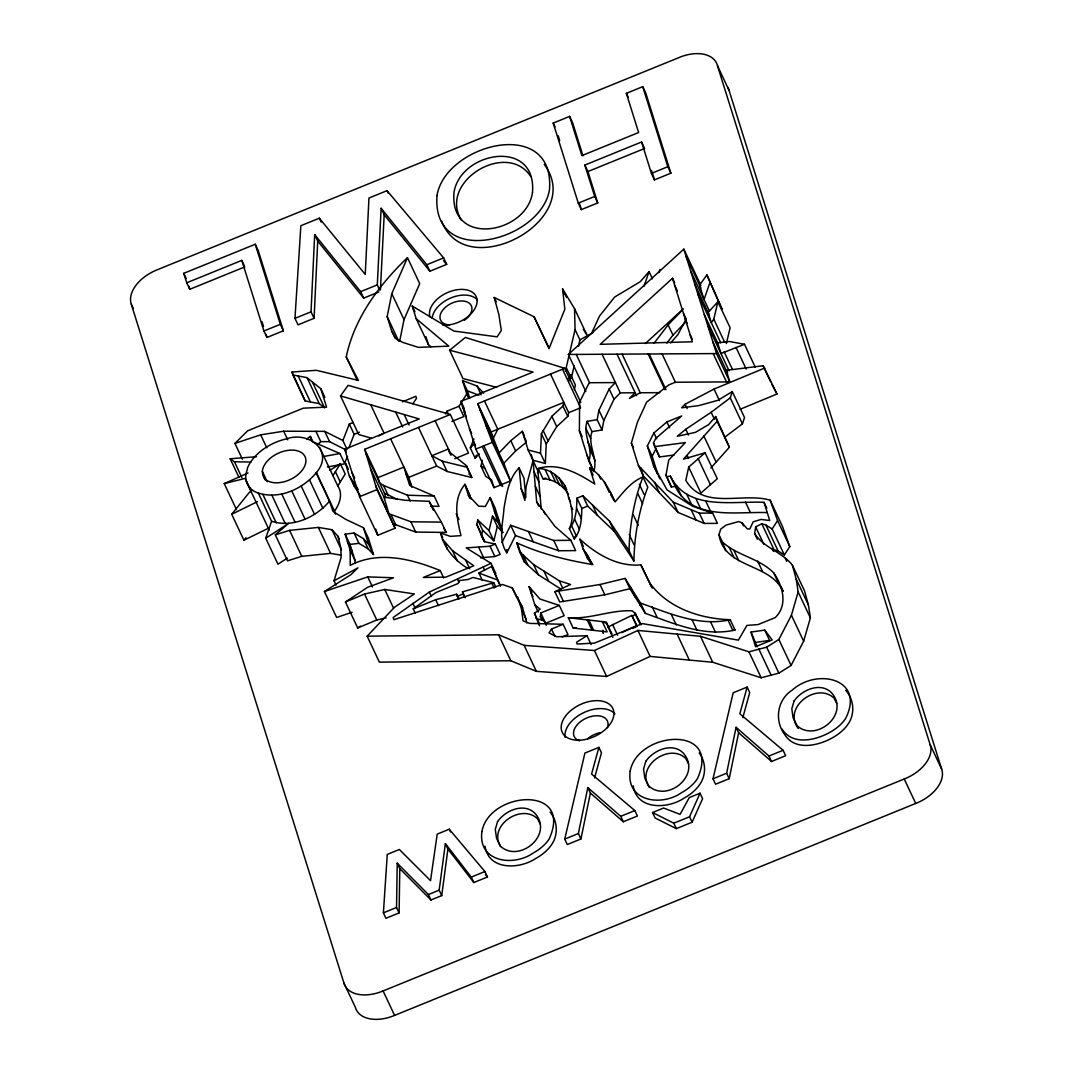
<?xml version="1.0" encoding="UTF-8"?>
<svg xmlns="http://www.w3.org/2000/svg" width="1073" height="1073" viewBox="0 0 1073 1073"><rect width="100%" height="100%" fill="white"/><g stroke="black" fill="none" stroke-linecap="round" stroke-linejoin="round"><path stroke-width="1.5" d="M579.38 430.729L579.608 402.107L588.862 383.437L589.56 382.726L615.433 382.578L609.169 388.949L598.949 410.262L597.165 419.677L602.02 429.978L591.974 431.628C587.199 445.161 598.399 458.064 593.771 471.49L588.916 461.202L579.38 430.729L582.143 436.617M467.788 568.382C454.644 560.562 444.168 548.102 440.574 533.066L450.244 536.352L460.947 535.655C456.95 518.353 452.471 499.683 464.944 484.299L471.262 499.307M633.902 560.951L629.046 550.65C629.556 525.824 633.995 499.951 642.982 476.935L647.824 487.222C638.851 510.252 634.398 536.124 633.902 560.951L614.333 531.403L609.491 521.102L582.84 495.78L576.979 498.167C576.684 508.428 576.308 520.539 569.361 528.64L574.216 538.941C581.164 530.827 581.526 518.728 581.821 508.468L576.979 498.167M447.91 849.051L473.85 882.529L487.477 876.99L484.916 871.544L449.238 829.214L437.207 834.11L430.528 880.638L399.371 849.494L387.273 854.403L383.396 912.841L385.945 918.287L399.089 912.935L396.527 907.49L397.238 863.188L428.382 894.547L430.944 899.979L441.727 895.606L447.91 849.051L445.362 843.619L439.165 890.161L441.727 895.606M399.089 912.935L399.8 868.634L397.238 863.188M491.045 431.99L498.972 452.98L510.788 440.668L522.283 431.333L528.131 449.976L532.973 460.263L545.339 463.496L540.497 453.208L541.396 433.72L551.844 416.337L562.923 406.077L563.835 402.388L491.045 431.99L477.726 403.676L564.747 368.294L580.815 402.442M545.339 463.496L546.237 444.007L541.396 433.72M379.735 290.059L377.294 284.882L381.13 208.283L384.174 214.761L429.871 271.214L446.676 264.374L443.632 257.896L387.004 190.672L368.951 198.022L365.249 274.447L319.338 218.195L300.869 225.706L294.968 318.359L298.026 324.837L314.094 318.305L311.036 311.827L314.671 234.585L360.649 291.641L363.693 298.133L378.836 291.977M314.094 318.305L317.715 241.063L314.671 234.585M380.432 289.697L384.174 214.761M541.731 619.55L540.336 616.613L540.765 612.965L559.315 605.413L564.17 615.714L545.62 623.252L540.765 612.965M588.916 461.202C593.557 447.776 582.357 434.86 587.119 421.34L597.165 419.677M757.35 539.209L754.627 533.442L755.674 526.923L761.79 523.745L765.907 525.059L772.131 528.976L784.35 554.956L789.795 546.586L782.365 526.172L770.146 500.206C742.69 491.93 703.647 510.574 685.821 480.396L688.678 467.104L705.055 452.779L717.274 478.746L700.897 493.07L688.678 467.104M767.316 512.612C736.467 511.325 692.152 521.062 675.212 486.404L671.363 487.062L665.998 475.098L668.707 460.089L685.365 442.599L654.664 446.636L653.484 442.908L655.683 438.522L681.704 415.935L666.87 421.971L653.926 432.929L647.327 445.952L653.497 465.655L657.655 474.481M602.02 429.978L603.804 420.562L614.011 399.236L620.274 392.879L635.176 392.785L629.422 398.445L640.259 392.758L659.801 392.651M395.038 338.143L391.645 330.927L387.165 316.602L391.793 293.653L407.472 257.668L419.691 283.634L404.011 319.633L399.719 340.932M580.936 838.979L578.374 833.533L587.816 787.609L620.731 816.312L623.292 821.757L637.402 816.016L634.84 810.571L591.572 774.062L598.895 747.371L584.919 753.058L564.747 839.086L567.309 844.531L580.936 838.979L590.378 793.054L587.816 787.609M729.197 778.69L726.636 773.244L736.078 727.306L768.979 756.022L771.541 761.468L785.664 755.714L783.102 750.282L739.834 713.773L747.157 687.082L733.181 692.756L713.009 778.783L715.57 784.229L729.197 778.69L738.64 732.752L736.078 727.306M483.896 445.778L502.714 486.458L500.367 485.076L494.023 487.652L491.595 479.886L485.854 476.492L480.999 466.192L482.246 460.21M565.431 371.07L575.061 329.559L574.551 308.689L562.547 288.878L564.841 309.239L549.135 348.309L534.059 316.763L494.21 297.476L498.865 314.537L501.332 330.511L497.121 336.842L453.812 331.047L412.233 306.02L416.176 318.641L428.409 344.607L430.917 346.727M571.332 378.393L574.189 365.558M578.481 346.284L579.903 339.859L575.061 329.559M484.084 541.53L476.788 524.335L477.807 520.003L488.993 530.518L493.848 540.819L497.309 526.467L492.467 516.18L488.993 530.518M484.459 541.704L481.629 534.636L482.649 530.29L477.807 520.003M717.904 301.781L708.1 312.444L711.305 322.678L713.786 319.15L717.904 301.781L730.123 327.761L726.381 343.548M541.235 508.991L537.908 470.98L533.053 460.679L526.132 486.646L524.858 500.407L521.17 488.658L519.117 467.815C508.629 478.491 506.483 494.21 503.975 508.32C503.116 523.061 497.778 539.585 506.818 552.823L515.483 535.561L510.641 525.26L501.976 542.522M537.493 472.683L537.908 470.98M569.052 380.955L570.568 374.718L575.41 385.019L574.27 389.7M546.237 444.007L556.699 426.638L567.778 416.378L568.677 412.676L550.516 374.075M357.108 380.043L346.244 356.947C354.251 318.104 379.319 284.613 407.472 257.668M594.563 777.938L601.457 752.817L598.895 747.371M742.824 717.649L749.719 692.514L747.157 687.082M659.037 272.569L659.895 269.457M792.357 565.082L804.589 591.062L808.425 605.078L810.37 617.887L803.637 641.198L791.083 665.461L778.864 673.147L761.186 677.787L712.713 662.256L650.117 656.421L606.647 676.473L536.352 671.336L510.815 660.753L379.359 662.135L367.14 636.168L498.596 634.787L524.134 645.356L594.429 650.506L637.899 630.441L700.481 636.289L748.967 651.821L766.645 647.18L778.864 639.481L791.418 615.231L798.151 591.92L796.206 579.098L792.357 565.082C782.029 551.884 763.265 547.606 754.627 533.442M653.497 465.655L667.071 489.918L692.595 506.255L712.606 513.095L717.448 523.383L704.156 523.409L678.096 512.451L643.223 475.782L638.381 465.494L631.367 443.095L637.375 422.346L646.657 402.08L668.801 384.925L675.4 382.243L729.855 381.894L726.247 370.359L763.118 365.745L776.973 394.006L740.102 409.296M782.928 591.357C770.655 562.976 724.248 568.703 718.99 534.756L720.667 529.15L726.247 525.019L738.76 521.532L742.1 522.927L747.331 528.935L749.826 528.949L753.219 521.8L761.079 519.426L769.73 520.539L764.03 502.338C732.779 500.756 687.645 511.284 670.37 476.117L666.521 476.774M336.05 585.093L334.025 580.761L341.08 557.598L340.906 548.223L337.968 536.245L331.973 529.7L318.373 527.42L289.576 530.37L275.305 534.837L287.524 560.803L301.795 556.337L330.591 553.386L341.174 555.17M710.849 468.029L729.358 447.267L715.624 416.552L708.596 424.613L695.478 432.339L677.278 436.268L685.754 429.28L711.144 412.3L730.244 397.855L732.296 391.578L744.514 417.545L742.462 423.835L724.637 437.301M569.361 528.64C576.107 514.316 569.133 499.16 564.68 485.345C558.845 475.983 549.55 468.74 538.19 468.512L543.032 478.813C553.789 479.108 562.976 485.465 568.583 494.425M574.216 538.941L575.048 536.473M287.363 558.108L277.961 564.21L265.742 538.23L271.59 521.25L258.271 492.936M643.934 286.424L649.071 271.63L652.464 278.832M709.776 283.031L704.049 299.515L699.529 285.096L706.906 274.956L721.995 308.997L706.906 274.956M347.035 449.332L342.877 440.507L349.315 424.05L353.258 422.454M348.886 447.817L354.157 434.35L359.415 432.218M479.309 453.933L475.124 458.184L470.282 447.897L473.931 438.978M475.124 458.184L476.345 455.22M445.791 413.99L446.985 411.147L459.016 406.251L466.755 394.019L462.543 380.553L477.002 386.012L483.588 393.161M652.545 812.529L673.764 823.192L689.55 816.781L700.039 793.215L702.6 798.661L692.112 822.213L676.325 828.638L655.107 817.975L652.545 812.529L663.597 808.036L680.094 814.367L689.268 797.601L700.039 793.215M360.367 495.739L354.197 486.19L349.355 475.889L344.996 461.967L347.558 456.414M591.639 333.193L599.592 315.958L614.641 297.06L640.232 281.716L649.071 271.63M657.87 474.427L652.169 456.24L655.844 449.01M686.251 318.882L677.895 334.615L670.665 342.917M497.309 526.467L502.781 532.61L495.015 507.837L490.173 497.537L485.318 506.51L478.665 506.188L468.405 495.35L464.944 484.299M316.133 472.898C335.044 451.143 308.555 430.769 286.464 438.884A40.72 25.457 -25.2 0 0 247.689 467.493L245.771 474.91A40.72 25.457 -25.2 0 0 255.347 491.917C276.74 500.783 302.036 489.918 316.133 472.898L329.451 501.212C315.972 517.427 292.392 528.144 271.59 521.25M329.451 501.212L333.006 511.445L345.721 519.345L363.465 527.742L368.307 538.042L373.471 554.553L368.187 548.88L358.945 543.354L354.103 533.053L345.13 534.113L350.16 550.127L355.002 560.428L355.015 563.473M335.473 514.155L334.535 511.124C339.591 504.095 343.306 493.728 337.78 485.948L319.606 447.347M568.033 378.823L570.568 374.718M562.145 636.96L567.979 634.586L563.137 624.285L551.482 629.033L549.068 632.909L556.538 636.758L586.998 635.712L591.156 644.538M332.925 475.647L340.382 463.697L345.224 473.998L337.78 485.948M772.131 528.976L777.576 520.606L770.146 500.206M412.77 403.797L416.539 398.351L415.895 396.313L402.402 401.812M371.392 438.227L358.704 434.511L340.53 395.91L348.108 385.328L450.338 414.486L468.512 453.088L454.791 458.654M653.994 343.347L668.117 324.824L682.495 310.003M666.91 343.065L672.959 335.125L685.124 322.571M268.21 528.345L243.933 540.229L231.714 514.262L249.231 492.507L251.887 490.576M243.933 540.229L245.985 537.667M705.055 452.779L683.447 459.15L717.14 421.3L715.624 416.552M367.14 636.168L394.542 607.224L414.366 593.959L384.764 589.453L364.538 594.04L345.452 601.993L357.685 627.96L376.757 620.006L386.092 617.887M502.07 484.379L510.493 480.959L503.814 463.268L515.63 450.968L525.85 442.666M470.282 447.897L474.467 443.632M764.754 368.026L714.041 389.07L685.097 404.239L681.596 407.807L698.724 405.621L718.011 400.283L732.296 391.578M242.404 459.257L234.933 443.39L247.675 430.796L303.31 408.169L326.581 407.123L320.827 388.734L307.039 377.656L292.902 374.946L291.99 372.009L316.374 370.306L358.436 380.432L346.244 356.947M317.46 444.678L320.773 441.633L329.585 441.66L346.324 450.11M585.845 391.578L568.368 354.466L683.823 249.137L700.843 285.324M672.489 278.269L600.196 344.326L692.34 341.777L672.489 278.269L674.595 282.736M645.369 343.521L683.367 308.823M275.305 534.837L288.583 523.436L265.742 538.23M496.638 387.34L462.946 378.528L449.627 350.214L465.374 337.445L564.747 368.294M495.86 573.612L491.018 563.312L429.348 592.055L393.187 617.511L393.871 619.698L502.419 584.49L512.183 587.83L522.524 607.331L526.83 623.011M415.305 613.26L413.226 608.847L435.946 592.537L458.278 583.457L459.016 580.614L468.136 579.447L472.992 577.475L493.741 582.706L495.82 587.132M539.504 625.747L534.434 613.22L540.095 609.156L534.797 604.783L529.123 586.649L539.92 599.016L559.315 605.413M306.583 439.098L310.392 436.429L313.168 442.304M345.452 601.993L367.489 587.347L393.55 577.77L367.757 576.898L324.422 591.505L336.64 617.471L352.118 612.254M357.685 627.96L360.434 626.136M324.422 591.505L350.858 574.712L357.98 567.845L334.025 580.761M329.854 470.282L340.382 463.697M586.998 635.712L576.55 642.244L577.1 644.028L594.415 643.116L642.378 623.614L738.412 640.138L746.915 625.411L758.101 624.58L775.095 617.659C788.266 605.427 782.834 585.764 773.687 572.861C758.678 557.571 735.622 555.613 720.748 540.376M378.917 435.987L384.013 433.049L370.695 404.749M755.352 367.368L744.488 344.285L720.976 353.527L717.609 342.797L704.29 314.483M579.903 339.859L592.9 332.657M635.659 614.507L640.957 624.566L635.659 614.507L632.118 616.117L636.973 626.417L632.493 628.443M464.488 596.923L462.45 591.894L493.741 582.706M482.381 580.399L478.92 573.049L491.729 566.396L500.447 585.751M231.714 514.262L257.413 501.681M612.871 637.335L608.029 627.048L631.89 615.365L636.732 625.653L621.844 632.654M650.265 583.752C668.68 608.418 700.454 618.772 730.203 619.725L735.045 630.025C703.995 637.121 674.018 623.561 645.383 613.38L629.918 588.688L604.837 594.818L559.717 601.953L554.862 591.666L570.568 584.49L559.248 580.788L533.536 564.505L519.614 551.844L516.81 542.858C540.765 553.735 566.812 560.294 592.819 564.572L582.813 548.29L579.957 539.169C596.333 554.285 617.807 567.013 640.849 564.867L652.344 588.165M236.462 509.595L224.244 483.615L248.037 472.952M186.729 282.789L183.765 273.333L255.24 244.255L258.285 250.747L283.366 330.806L266.962 337.472L263.918 330.994L241.801 260.39L186.729 282.789L189.787 289.281L244.859 266.882M587.91 171.546L644.632 148.476L641.587 141.985L584.852 165.068L587.91 171.546L597.741 202.945L581.338 209.611L578.293 203.132L553.212 123.073L569.615 116.407L572.66 122.885L582.974 155.813M569.615 116.407L581.888 155.598L638.623 132.529L626.35 93.338L642.74 86.658L645.798 93.15L670.866 173.196L654.476 179.875L651.418 173.383L641.587 141.985M263.918 330.994L280.321 324.314L255.24 244.255M294.968 318.359L311.036 311.827M360.649 291.641L377.294 284.882M381.13 208.283L426.826 264.736L443.632 257.896M578.293 203.132L594.697 196.466L584.852 165.068M651.418 173.383L667.822 166.717L642.74 86.658M494.023 487.652L475.862 449.051L460.934 401.382L533.04 372.063L449.627 350.214M375.63 485.412L395.079 528.238L377.736 535.293L359.562 496.692L344.701 449.252L419.208 418.953L340.53 395.91M395.079 528.238L376.918 489.637L364.686 449.319L450.338 414.486M451.84 421.434L463.858 416.552L459.016 406.251M434.203 496.075L407.445 495.203L383.544 485.452L379.587 482.823L378.004 477.619L403.931 467.077L409.671 485.412L434.203 496.075L439.045 506.362L430.689 506.094M475.862 449.051L492.319 442.358L510.493 480.959M359.562 496.692L376.918 489.637M411.884 487.276L408.773 477.378L436.644 466.044L447.092 471.476L471.771 477.512L466.433 465.628L449.359 451.974L448.42 448.983L431.802 455.743L442.25 461.175L466.929 467.224L471.771 477.512M568.677 412.676L580.681 407.794M642.982 476.935C631.098 481.67 623.118 492.547 615.057 501.949C609.088 489.02 602.342 475.406 589.667 467.815L594.764 484.057C578.401 473.488 558.134 462.114 538.19 468.512M581.821 508.468L587.682 506.08L614.333 531.403M491.018 563.312L466.205 547.887L490.026 546.237L495.324 544.078L500.166 554.379L494.868 556.538L480.463 557.799M443.686 577.931L440.225 570.568L423.312 577.448L445.858 577.126L473.77 565.779L452.524 550.664L442.478 539.142M413.226 608.847L435.692 599.713L456.709 594.227L458.788 598.64M458.748 599.271L457.366 596.32L463.107 593.986M639.951 604.729L640.702 605.91M383.396 912.841L396.527 907.49M428.382 894.547L439.165 890.161M445.362 843.619L471.288 877.097L484.916 871.544M564.747 839.086L578.374 833.533M620.731 816.312L634.84 810.571M713.009 778.783L726.636 773.244M768.979 756.022L783.102 750.282M343.937 983.056A34.577 21.621 -25.2 0 0 383.088 990.942L904.231 778.998A34.349 21.487 -25.2 0 0 930.143 744.649L717.475 65.748A33.706 21.071 -25.2 0 0 678.337 57.848L157.195 269.806A34.685 21.688 -25.2 0 0 131.282 304.155L343.937 983.056L355.445 1007.507A34.577 21.621 -25.2 0 0 394.596 1015.393L915.725 803.449A34.349 21.487 -25.2 0 0 941.651 769.1L728.983 90.186A33.706 21.071 -25.2 0 0 728.004 87.436M234.933 443.39L260.699 434.833L283.688 431.212L324.73 431.359L342.877 440.507M224.244 483.615L245.154 478.397L251.27 491.38M543.032 478.813L545.808 478.115M554.862 591.666L599.995 584.517L625.076 578.401L640.527 603.08L645.383 613.38M324.113 456.401L339.94 453.53L344.782 463.831L327.386 466.983M751.006 632.077L764.741 630.106L772.171 639.937L755.58 646.684L751.006 632.077L757.23 646.764M755.861 642.378L769.582 640.393L764.741 630.106M654.664 446.636L659.506 456.937L674.045 455.019M640.527 603.08C669.176 613.26 699.14 626.82 730.203 619.725M345.13 534.113L349.986 544.4L358.945 543.354M717.609 342.797L729.385 341.496L744.488 344.285M238.997 477.512L230.172 458.761L256.46 456.736M611.315 632.373L611.784 633.861L606.942 623.561L602.288 621.602L607.144 631.903L573.156 628.013L568.301 617.713C590.043 619.483 610.752 609.719 632.185 610.832L636.101 614.266M573.156 628.013L576.389 627.785M568.368 354.466L716.536 353.58L729.855 381.894M563.137 624.285L529.713 623.4L523.034 620.838L521.572 609.464L517.682 597.031M510.641 525.26L553.748 540.443L570.849 540.323L575.691 550.623L558.59 550.744L515.483 535.561M638.381 465.494L673.254 502.151L699.301 513.109L712.606 513.095M370.574 468.753L383.906 497.067L388.949 513.726L410.879 521.773L441.405 522.135L446.247 532.436L415.72 532.074L393.791 524.013M230.172 458.761L234.437 461.779L250.867 462.047M441.405 522.135L429.173 501.346L405.299 500.286L383.906 497.067M732.872 629.878L735.045 630.025M568.301 617.713L606.473 622.085L608.029 627.048M292.902 374.946L305.121 400.913L319.271 403.636L324.596 407.914L312.377 381.948M495.324 544.078L485.117 541.865L481.321 535.655M528.131 449.976L540.497 453.208M536.044 618.383L544.172 620.865L546.251 625.277M784.35 554.956L778.126 551.039L774.009 549.725L761.79 523.745M440.225 570.568C411.978 559.127 378.917 550.395 350.227 565.377L350.16 550.127M478.92 573.049L497.537 579.983L500.3 585.871M462.543 380.553L467.385 390.854L478.947 395.213M366.255 454.509L384.429 493.111L397.345 499.414M313.477 442.063L339.94 453.53M480.999 466.192L485.304 468.74M354.103 533.053L363.345 538.592L368.629 544.252L373.471 554.553M519.614 551.844L524.469 562.145L538.391 574.806L561.3 589.318M468.834 473.971L471.275 475.929M416.176 318.641L448.796 346.136L418.47 347.384L402.858 342.448L396.058 338.92L391.645 330.927M738.64 732.752L771.541 761.468M590.378 793.054L623.292 821.757M570.849 540.323L554.875 526.347L536.661 501.788L533.053 460.679M482.649 530.29L493.848 540.819M399.8 868.634L430.944 899.979M540.336 616.613L544.172 620.865M492.467 516.18L497.939 522.31L502.781 532.61M485.385 874.508L487.477 876.99M443.471 260.578L446.676 264.374M317.715 241.063L363.693 298.133M544.226 164.357C586.408 220.555 465.481 284.627 441.754 221.226M845.765 690.422C853.974 699.435 855.235 713.961 848.126 724.007A33.491 20.937 -25.2 0 1 832.42 737.795C818.176 745.856 794.865 751.167 784.604 734.442C774.143 720.265 777.268 699.596 792.263 690.073C817.465 667.486 865.616 679.061 845.564 718.561A33.491 20.937 -25.2 0 1 829.858 732.349C815.614 740.41 792.303 745.722 782.043 729.01M699.194 752.951C706.047 761.857 706.329 775.082 699.864 784.296A33.491 20.937 -25.2 0 1 684.158 798.084C668.023 809.055 636.772 810.41 633.231 785.879M550.1 812.14C557.678 821.073 558.389 834.982 551.616 844.599A33.491 20.937 -25.2 0 1 535.896 858.387C519.761 869.345 488.523 870.713 484.983 846.168M776.973 394.006L771.943 384.496M582.813 548.29L587.655 558.59L591.853 564.492L587.011 554.191M530.8 176.643C507.408 139.946 438.092 181.149 461.229 220.072M609.491 521.102L629.046 550.65M349.355 475.889L358.154 489.543M583.283 329.21L586.77 334.655L574.551 308.689M517.816 599.445L522.524 607.331M610.792 494.948L613.796 500.058M443.806 528.278L446.247 532.436M658.353 475.943L659.949 478.799M836.712 703.378L834.056 698.188C816.875 681.596 782.15 707.469 798.325 728.54M688.464 763.668L685.795 758.49C669.257 742.342 634.948 766.471 649.393 787.502M540.202 823.97L537.533 818.779C521.558 803.114 487.893 825.499 500.461 846.463M651.485 586.783L640.849 564.867M549.148 348.738L534.059 316.763M717.475 65.748L728.983 90.186M763.118 365.745L770.575 381.612M667.822 166.717L670.866 173.196M626.35 93.338L628.174 97.214M930.143 744.649L941.651 769.1M736.011 347.424L746.191 369.058M686.21 256.782L700.897 287.98M713.786 319.15L724.651 342.233M690.73 271.214L709.481 311.063M694.781 284.144L709.468 315.341M697.986 294.364L720.815 342.877M724.114 351.743L732.255 369.045M707.644 325.213L729.117 370.842M712.928 342.059L727.601 373.243M713.21 353.647L726.528 381.948M730.244 397.855L742.462 423.835M674.649 285.15L677.452 291.118M904.231 778.998L915.725 803.449M683.474 313.437L686.291 319.392M685.204 318.976L687.31 323.442M690.167 334.843L692.273 339.309M777.576 520.606L789.795 546.586M714.041 389.07L719.473 400.605M764.03 502.338L766.793 508.226M796.206 579.098L808.425 605.078M785.396 558.429L786.75 561.313M798.151 591.92L810.37 617.887M717.14 421.3L729.358 447.267M765.907 525.059L778.126 551.039M711.144 412.3L714.538 419.516M668.117 324.824L672.959 335.125M772.171 548.585L773.526 551.468M745.453 502.03L750.309 512.331M755.674 526.923L763.815 544.239M781.01 586.542L783.089 590.955M773.687 572.861L778.529 583.149M594.697 196.466L597.741 202.945M791.418 615.231L803.637 641.198M703.808 435.92L716.026 461.9M742.1 522.927L743.495 525.864M662.081 353.929L675.4 382.243M553.212 123.073L555.049 126.963M685.097 404.239L687.136 408.572M757.645 561.112L762.487 571.413M685.754 429.28L688.464 435.048M649.192 354.01L665.957 389.633M698.174 458.654L710.393 484.62M648.146 354.01L664.911 389.647M778.864 639.481L791.083 665.461M733.892 550.369L738.747 560.669M687.23 455.556L688.584 458.439M729.238 547.458L734.08 557.759M705.9 501.373L710.742 511.673M666.87 421.971L669.632 427.845M718.99 534.756L723.832 545.057M766.645 647.18L778.864 673.147M696.095 499.079L700.937 509.38M699.301 513.109L704.156 523.409M622.099 354.157L640.259 392.758M686.64 493.982L691.481 504.283M758.718 648.803L770.937 674.769M691.119 509.675L695.961 519.962M617.002 354.184L636.517 395.642M653.926 432.929L656.703 438.817M676.594 485.841L681.449 496.128M670.37 476.117L675.212 486.404M653.484 442.908L659.506 456.937M665.998 475.098L671.363 487.062M748.967 651.821L761.186 677.787M647.327 445.952L652.169 456.24M673.254 502.151L678.096 512.451M727.937 619.979L732.779 630.28M602.114 354.278L620.274 392.879M654.53 482.461L659.372 492.762M562.547 288.878L566.611 297.543M563.204 290.998L564.559 293.881M609.169 388.949L614.011 399.236M631.367 443.095L633.446 447.508M710.688 622.045L715.53 632.346M639.293 484.231L644.149 494.532M576.241 354.412L589.56 382.726M598.949 410.262L603.804 420.562M637.805 493.567L642.647 503.867M700.481 636.289L712.713 662.256M691.991 619.658L696.846 629.945M566.49 368.106L570.635 376.931M633.338 514.973L638.18 525.26M562.507 369.192L579.983 406.318M587.119 421.34L591.974 431.628M585.818 428.248L590.66 438.549M671.39 614.561L676.231 624.862M587.575 441.392L592.417 451.693M610.457 492.319L614.614 501.145M676.915 633.674L689.134 659.654M590.418 450.459L595.26 460.76M629.247 534.569L634.089 544.869M604.434 482.085L609.276 492.386M598.64 474.722L600.719 479.135M587.079 455.314L593.771 471.49M562.923 406.077L567.778 416.378M589.667 467.815L593.128 475.165M652.21 606.902L657.052 617.203M551.844 416.337L556.699 426.638M592.457 504.927L597.312 515.228M494.21 297.476L496.236 301.808M630.133 586.462L634.975 596.762M625.076 578.401L629.918 588.688M582.84 495.78L587.682 506.08M634.666 612.509L639.508 622.809M637.899 630.441L650.117 656.421M543.233 430.649L548.088 440.949M576.657 508.642L581.499 518.943M564.68 485.345L566.745 489.757M568.395 497.228L570.474 501.641M559.073 478.035L563.915 488.336M571.305 506.523L572.687 509.46M554.674 474.534L559.516 484.835M574.431 518.742L579.272 529.043M550.449 471.168L555.291 481.469M579.957 539.169L583.417 546.533M599.995 584.517L604.837 594.818M545.178 469.759L550.033 480.06M571.761 526.146L576.603 536.446M522.283 431.333L524.362 435.745M523.557 435.397L526.333 441.271M612.522 624.459L617.565 635.216M534.019 471.637L538.861 481.938M535.306 486.284L540.148 496.584M689.55 816.781L692.112 822.213M510.788 440.668L515.63 450.968M543.676 511.244L545.071 514.195M426.826 264.736L429.871 271.214M536.661 501.788L538.74 506.201M553.748 540.443L558.59 550.744M519.117 467.815L523.959 478.115L525.864 497.349M387.004 190.672L388.225 193.261M588.889 620.06L593.731 630.361M484.459 400.94L497.778 429.24L493.365 438.146L480.047 409.832M477.002 386.012L481.147 394.837M587.159 619.872L592.014 630.159M521.17 488.658L525.327 497.483M594.429 650.506L606.647 676.473M673.764 823.192L676.325 828.638M559.248 580.788L562.708 588.138M485.653 424.667L503.814 463.268M466.755 394.019L468.834 398.432M558.671 591.277L563.513 601.577M528.439 531.537L533.281 541.838M543.904 571.064L548.746 581.365M482.206 446.475L500.367 485.076M460.934 401.382L464.421 408.813M462.436 406.224L465.239 412.18M464.287 412.139L466.393 416.606M412.233 306.02L414.943 311.787M533.536 564.505L538.391 574.806M469.545 428.905L471.651 433.385M473.421 441.285L475.527 445.751M523.101 555.009L527.943 565.31M516.81 542.858L518.876 547.27M517.79 546.023L521.263 553.386M551.482 629.033L554.942 636.383M494.398 511.016L499.24 521.304M391.793 293.653L404.011 319.633M446.985 411.147L448.38 414.084M529.123 586.649L531.886 592.537M530.88 592.256L532.959 596.668M534.797 604.783L538.257 612.133M534.434 613.22L539.276 623.52M387.165 316.602L398.7 341.134M435.101 420.67L451.197 454.872M465.427 485.841L470.269 496.128M449.359 451.974L450.754 454.912M512.183 587.83L517.025 598.13M468.405 495.35L469.786 498.288M521.572 609.464L526.414 619.765M490.026 546.237L494.868 556.538M476.788 524.335L481.629 534.636M442.25 461.175L447.092 471.476M478.759 547.364L483.601 557.665M524.134 645.356L536.352 671.336M418.483 427.443L436.644 466.044M492.078 583.618L494.143 588.031M319.338 218.195L321.176 222.084M483.172 567.067L484.553 570.018M456.199 513.685L458.976 519.573M404.186 414.554L409.095 424.988M465.548 559.932L469.706 568.757M395.642 412.059L402.657 426.947M498.596 634.787L510.815 660.753M452.524 550.664L457.366 560.964M429.173 501.346L433.331 510.171M440.574 533.066L442.653 537.479M457.581 579.326L458.962 582.277M390.612 438.777L408.773 477.378M462.45 591.894L465.226 597.768M406.157 474.172L410.999 484.473M407.445 495.203L410.221 501.091M410.879 521.773L415.72 532.074M383.544 485.452L388.386 495.753M435.692 599.713L438.455 605.601M364.686 449.319L378.004 477.619M429.348 592.055L431.426 596.467M349.315 424.05L354.157 434.35M391.082 514.852L395.924 525.153M320.827 388.734L324.891 397.386M344.701 449.252L346.11 452.229M351.877 472.16L354.68 478.115M307.039 377.656L319.271 403.636M412.864 603.227L414.943 607.64M280.321 324.314L283.366 330.806M344.996 461.967L348.457 469.33M324.73 431.359L329.585 441.66M298.2 375.966L310.419 401.932M241.801 260.39L244.242 265.581M291.99 372.009L305.121 400.913M335.406 471.677L340.262 481.965M315.931 431.333L320.773 441.633M363.345 538.592L368.187 548.88M384.764 589.453L393.59 608.203M367.757 576.898L372.505 586.985M316.361 472.509L334.535 511.124M347.411 541.382L352.266 551.683M337.968 536.245L339.323 539.129M364.538 594.04L376.757 620.006M309.561 479.953L322.879 508.267M331.973 529.7L341.482 549.899M283.688 431.212L287.752 439.863M301.245 486.096L314.563 514.396M318.373 527.42L330.591 553.386M291.762 490.884L305.081 519.184M449.238 829.214L450.512 831.937M471.288 877.097L473.85 882.529M260.699 434.833L266.801 447.817M183.765 273.333L186.206 278.511M281.756 494.009L295.088 522.323M262.362 471.423L267.217 481.737M289.576 530.37L301.795 556.337M263.77 476.962L265.165 479.913M271.925 495.27L285.244 523.57M262.912 494.546L276.23 522.859M246.482 481.764L269.175 530.008M234.437 461.779L241.908 477.646M131.282 304.155L133.307 308.461M383.088 990.942L394.596 1015.393M491.729 566.396L497.537 579.983M477.726 403.676L492.319 442.358M683.823 249.137L716.536 353.58M651.526 170.446L654.476 179.875M724.275 546.465L725.589 550.677M558.228 135.828L559.704 140.55M579.38 203.333L581.338 209.611M640.715 467.788L643.223 475.782M631.89 615.365L632.118 616.117M585.751 552.515L587.655 558.59M531.148 454.429L532.973 460.263M522.645 556.324L524.469 562.145M467.385 390.854L469.719 398.324M490.173 497.537L497.939 522.31M425.927 336.721L428.409 344.607M466.433 465.628L466.929 467.224M445.416 543.354L447.32 549.443M456.709 594.227L457.366 596.32M375.805 529.163L377.736 535.293M352.749 481.549L354.197 486.19M363.465 527.742L368.629 544.252M349.986 544.4L355.002 560.428M310.392 436.429L311.961 441.405M262.053 321.779L263.529 326.487M265.983 334.333L266.962 337.472M188.794 286.115L189.787 289.281M384.429 493.111L385.864 497.859M506.805 549.577L506.818 552.823M587.655 738.667A18.335 11.468 -25.2 0 1 600.33 732.658M429.951 316.763A25.256 15.787 -25.2 0 1 453.705 290.421A25.256 15.787 -25.2 0 1 476.452 305.067A25.256 15.787 -25.2 0 1 442.841 325.065M449.587 324.945A16.967 10.609 -25.2 0 1 442.881 309.923A16.967 10.609 -25.2 0 1 467.64 302.184A16.967 10.609 -25.2 0 1 464.314 320.331M432.191 318.198A25.256 15.787 -25.2 0 1 451.21 297.798A25.256 15.787 -25.2 0 1 477.284 299.85M565.109 737.392A27.965 17.476 -25.2 0 1 583.819 712.593A27.965 17.476 -25.2 0 1 614.909 713.894M579.474 740.893A18.335 11.468 -25.2 0 1 576.214 726.019A18.335 11.468 -25.2 0 1 597.889 715.758A18.335 11.468 -25.2 0 1 607.425 727.655M481.898 831.615C477.807 862.182 513.632 866.957 533.335 852.941A33.491 20.937 -25.2 0 0 549.054 839.153C574.109 784.564 489.194 790.975 481.898 831.615M630.146 771.313C626.055 801.893 661.893 806.668 681.596 792.639A33.491 20.937 -25.2 0 0 697.302 778.864C722.357 724.275 637.442 730.686 630.146 771.313M437.006 195.608C431.574 269.484 541.02 241.237 549.483 189.693C555.117 115.562 445.349 143.916 437.006 195.608M602.919 630.401L603.334 633.298L602.919 630.401M532.49 192.362C526.923 233.713 449.708 247.796 453.946 192.872C459.673 151.588 536.889 137.438 532.49 192.362M497.55 821.65L495.283 829.362L496.558 838.362L500.595 846.342C519.332 863.376 554.097 834.848 534.971 813.347C524.067 802.215 505.128 810.517 497.55 821.65M645.798 761.347L643.545 769.059L644.806 778.073L648.857 786.053C667.58 803.073 702.359 774.558 683.233 753.045C672.328 741.926 653.39 750.215 645.798 761.347M794.06 701.058L791.807 708.757L793.068 717.77L797.118 725.75C815.842 742.784 850.621 714.256 831.495 692.742C820.59 681.623 801.652 689.926 794.06 701.058M264.602 478.437L262.751 475.138L262.349 471.248A23.11 14.445 -25.2 0 1 292.808 450.11A23.11 14.445 -25.2 0 1 299.917 472.831A23.11 14.445 -25.2 0 1 264.602 478.437M579.192 740.222A27.965 17.476 -25.2 0 0 613.407 709.924A27.965 17.476 -25.2 0 0 570.098 711.158A27.965 17.476 -25.2 0 0 579.192 740.222"/></g></svg>
